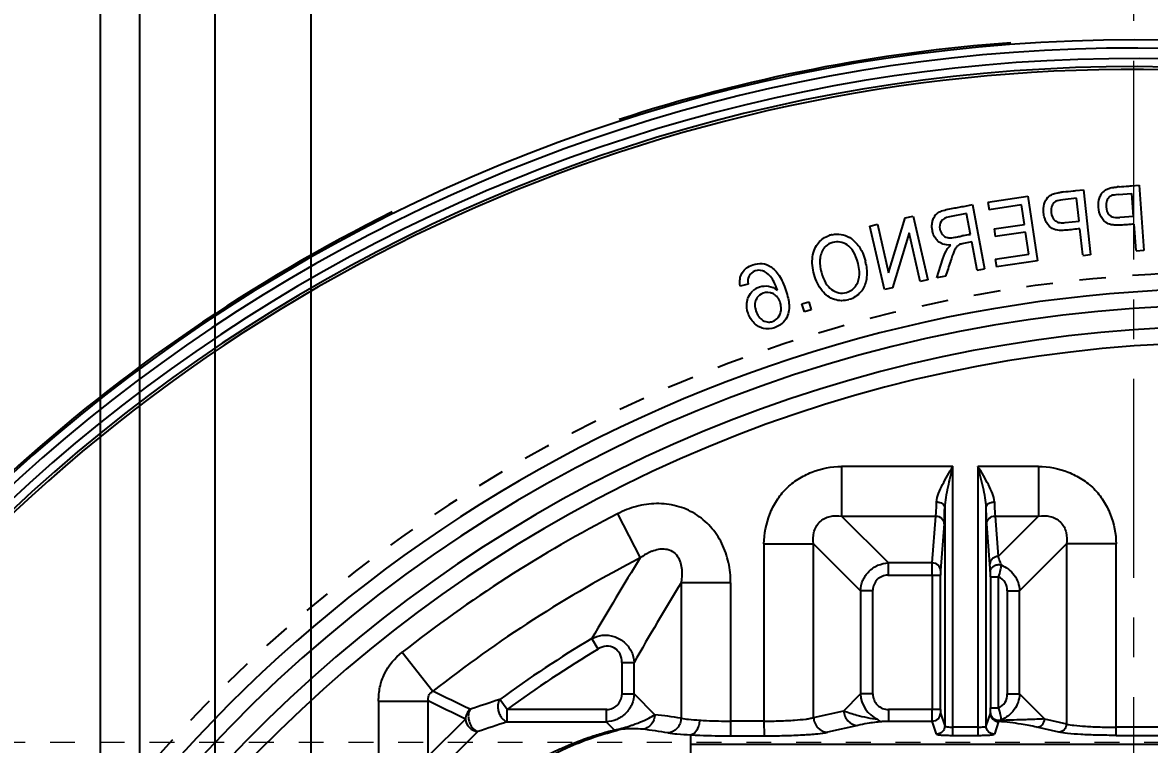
# Model space of a CAD drawing. Header units: millimetres. Extents: x 2141 to 4292, y -4498 to 2648.
# Drawn here: x 3353.1 to 3422.1, y -162.3 to -118.1 of the extents above; entities that cross this region are included whole.
import ezdxf

# ---------------------------------------------------------------- set-up
doc = ezdxf.new("R2010")
doc.units = ezdxf.units.MM
doc.header["$LTSCALE"] = 16.335
doc.header["$PDMODE"] = 3
doc.header["$PDSIZE"] = 0.3125
doc.linetypes.add('CENTER', pattern=[0.6, 0.375, -0.075, 0.075, -0.075])
doc.linetypes.add('HIDDEN', pattern=[0.2, 0.1, -0.1])
doc.layers.get('0').update_dxf_attribs({"linetype": 'CONTINUOUS'})
doc.layers.get('Defpoints').update_dxf_attribs({"linetype": 'CONTINUOUS'})
doc.layers.add('21', color=7, linetype='CONTINUOUS')
doc.layers.add('center', color=1, linetype='CENTER', lineweight=9)
doc.layers.add('cool', color=153, linetype='HIDDEN', lineweight=9)
doc.styles.get("Standard").update_dxf_attribs({"font": 'txt', "width": 0.8})
doc.dimstyles.get("Standard").update_dxf_attribs({"dimtxt": 0.15625, "dimasz": 0.1875, "dimexe": 0.125, "dimexo": 0.0625, "dimtad": 0, "dimtih": 1, "dimtoh": 1, "dimdsep": 46, "dimtxsty": 'Standard', "dimcen": 0.09, "dimadec": 0, "dimazin": 0, "dimtp": 0.01, "dimtm": 0.01, "dimtfac": 1, "dimtofl": 0, "dimtmove": 0, "dimatfit": 3, "dimfxl": 0, "dimtolj": 1, "dimarcsym": 0})

# ---------------------------------------------------------------- blocks, each defined once
blk = doc.blocks.new('*D45')
at = {"color": 4, "lineweight": -2}
blk.add_line((3355.554, -172.796), (3359.512, -175.851), dxfattribs=at)
at = {"color": 4}
blk.add_solid([(3360.021, -175.191), (3359.003, -176.51), (3363.47, -178.906)], dxfattribs=at)
at = {"layer": 'Defpoints', "color": 0}
for p in [(3363.47, -178.906), (3366.241, -181.044)]:
    blk.add_point(p, dxfattribs=at)
at = {"color": 6, "insert": (3342.871, -163.006), "char_height": 5, "attachment_point": 5, "rotation": 322.33626}
blk.add_mtext('\\A1;∅3.50(镶针)', dxfattribs=at)
blk = doc.blocks.new('*D60')
at = {"color": 4, "lineweight": -2}
blk.add_line((3421.161, -90.135), (3421.161, -60.351), dxfattribs=at)
at = {"layer": 'Defpoints', "color": 0}
for p in [(3421.161, -60.351), (3421.161, -90.135), (3421.161, -226.18)]:
    blk.add_point(p, dxfattribs=at)
at = {"color": 6, "insert": (3421.161, -55.351), "char_height": 5, "attachment_point": 5, "rotation": 90}
blk.add_mtext('\\A1;0.00', dxfattribs=at)
blk = doc.blocks.new('*D61')
at = {"color": 4, "lineweight": -2}
blk.add_line((3527.113, -219.255), (3527.113, -60.351), dxfattribs=at)
at = {"layer": 'Defpoints', "color": 0}
for p in [(3527.113, -60.351), (3527.113, -219.255), (3421.161, -226.18)]:
    blk.add_point(p, dxfattribs=at)
at = {"color": 6, "insert": (3527.113, -51.351), "char_height": 5, "attachment_point": 5, "rotation": 90}
blk.add_mtext('\\A1;105.95', dxfattribs=at)
blk = doc.blocks.new('*D62')
at = {"color": 4, "lineweight": -2}
blk.add_line((3549.662, -116.98), (3549.662, -60.351), dxfattribs=at)
at = {"layer": 'Defpoints', "color": 0}
for p in [(3549.662, -60.351), (3549.662, -116.98), (3421.161, -226.18)]:
    blk.add_point(p, dxfattribs=at)
at = {"color": 6, "insert": (3549.662, -51.351), "char_height": 5, "attachment_point": 5, "rotation": 90}
blk.add_mtext('\\A1;128.50', dxfattribs=at)
blk = doc.blocks.new('*D63')
at = {"color": 4, "lineweight": -2}
blk.add_line((3553.176, -108.18), (3587.767, -108.18), dxfattribs=at)
at = {"layer": 'Defpoints', "color": 0}
for p in [(3553.176, -108.18), (3587.767, -108.18), (3421.161, -226.18)]:
    blk.add_point(p, dxfattribs=at)
at = {"color": 6, "insert": (3595.767, -108.18), "char_height": 5, "attachment_point": 5}
blk.add_mtext('\\A1;118.00', dxfattribs=at)
blk = doc.blocks.new('*D79')
at = {"color": 4, "lineweight": -2}
blk.add_line((3289.052, -108.18), (3255.69, -108.18), dxfattribs=at)
at = {"layer": 'Defpoints', "color": 0}
for p in [(3255.69, -108.18), (3289.052, -108.18), (3421.161, -226.18)]:
    blk.add_point(p, dxfattribs=at)
at = {"color": 6, "insert": (3247.69, -108.18), "char_height": 5, "attachment_point": 5}
blk.add_mtext('\\A1;118.00', dxfattribs=at)
blk = doc.blocks.new('*D83')
at = {"color": 4, "lineweight": -2}
blk.add_line((3292.661, -104.933), (3292.661, -60.476), dxfattribs=at)
at = {"layer": 'Defpoints', "color": 0}
for p in [(3292.661, -60.476), (3292.661, -104.933), (3421.161, -226.18)]:
    blk.add_point(p, dxfattribs=at)
at = {"color": 6, "insert": (3292.661, -51.476), "char_height": 5, "attachment_point": 5, "rotation": 90}
blk.add_mtext('\\A1;128.50', dxfattribs=at)
blk = doc.blocks.new('*D84')
at = {"color": 4, "lineweight": -2}
for p, q in [((3332.875, -70.476), (3332.875, -60.476)), ((3339.201, -80.476), (3332.875, -70.476)), ((3339.201, -194.13), (3339.201, -80.476))]:
    blk.add_line(p, q, dxfattribs=at)
at = {"layer": 'Defpoints', "color": 0}
for p in [(3332.875, -60.476), (3339.201, -194.13), (3421.161, -226.18)]:
    blk.add_point(p, dxfattribs=at)
at = {"color": 6, "insert": (3332.875, -53.143), "char_height": 5, "attachment_point": 5, "rotation": 90}
blk.add_mtext('\\A1;81.96', dxfattribs=at)
blk = doc.blocks.new('*D85')
at = {"color": 4, "lineweight": -2}
for p, q in [((3366.621, -70.476), (3366.621, -60.476)), ((3360.233, -80.476), (3366.621, -70.476)), ((3360.233, -218.705), (3360.233, -80.476))]:
    blk.add_line(p, q, dxfattribs=at)
at = {"layer": 'Defpoints', "color": 0}
for p in [(3366.621, -60.476), (3360.233, -218.705), (3421.161, -226.18)]:
    blk.add_point(p, dxfattribs=at)
at = {"color": 6, "insert": (3366.621, -52.81), "char_height": 5, "attachment_point": 5, "rotation": 90}
blk.add_mtext('\\A1;60.93', dxfattribs=at)
blk = doc.blocks.new('*D86')
at = {"color": 4, "lineweight": -2}
blk.add_line((3357.833, -201.73), (3357.833, -60.476), dxfattribs=at)
at = {"layer": 'Defpoints', "color": 0}
for p in [(3357.833, -60.476), (3357.833, -201.73), (3421.161, -226.18)]:
    blk.add_point(p, dxfattribs=at)
at = {"color": 6, "insert": (3357.833, -52.476), "char_height": 5, "attachment_point": 5, "rotation": 90}
blk.add_mtext('\\A1;63.33', dxfattribs=at)
blk = doc.blocks.new('*D87')
at = {"color": 4, "lineweight": -2}
for p, q in [((3378.939, -70.476), (3378.939, -60.476)), ((3364.855, -80.476), (3378.939, -70.476)), ((3364.855, -178.05), (3364.855, -80.476))]:
    blk.add_line(p, q, dxfattribs=at)
at = {"layer": 'Defpoints', "color": 0}
for p in [(3378.939, -60.476), (3364.855, -178.05), (3421.161, -226.18)]:
    blk.add_point(p, dxfattribs=at)
at = {"color": 6, "insert": (3378.939, -53.143), "char_height": 5, "attachment_point": 5, "rotation": 90}
blk.add_mtext('\\A1;56.31', dxfattribs=at)
blk = doc.blocks.new('*D88')
at = {"color": 4, "lineweight": -2}
blk.add_line((3345.76, -179.055), (3345.76, -60.476), dxfattribs=at)
at = {"layer": 'Defpoints', "color": 0}
for p in [(3345.76, -60.476), (3345.76, -179.055), (3421.161, -226.18)]:
    blk.add_point(p, dxfattribs=at)
at = {"color": 6, "insert": (3345.76, -52.81), "char_height": 5, "attachment_point": 5, "rotation": 90}
blk.add_mtext('\\A1;75.40', dxfattribs=at)
blk = doc.blocks.new('*D478')
at = {"color": 4, "lineweight": -2}
for p, q in [((3387.893, -70.698), (3387.893, -60.698)), ((3370.733, -80.698), (3387.893, -70.698)), ((3370.733, -216.78), (3370.733, -80.698))]:
    blk.add_line(p, q, dxfattribs=at)
at = {"layer": 'Defpoints', "color": 0}
for p in [(3387.893, -60.698), (3370.733, -216.78), (3421.161, -226.18)]:
    blk.add_point(p, dxfattribs=at)
at = {"color": 6, "insert": (3387.893, -53.031), "char_height": 5, "attachment_point": 5, "rotation": 90}
blk.add_mtext('\\A1;50.43', dxfattribs=at)

msp = doc.modelspace()

# ---------------------------------------------------------------- linework, layer by layer
at = {"layer": '21', "color": 7, "linetype": 'Continuous'}
for p, q in [((3417.595, -128.354), (3418.06, -128.302)), ((3418.06, -128.302), (3418.505, -132.303)), ((3421.003, -128.065), (3421.47, -128.03)), ((3421.47, -128.03), (3421.768, -132.037)), ((3412.209, -129.062), (3414.662, -128.698)), ((3412.209, -129.062), (3412.279, -129.527)), ((3414.662, -128.698), (3415.25, -132.654)), ((3417.646, -128.821), (3416.802, -128.915)), ((3417.802, -130.224), (3417.646, -128.821)), ((3420.192, -128.597), (3421.037, -128.534)), ((3421.142, -129.942), (3421.037, -128.534)), ((3410.896, -129.767), (3409.85, -129.963)), ((3410.713, -129.323), (3410.814, -129.304)), ((3410.814, -129.304), (3411.271, -129.218)), ((3411.135, -131.039), (3410.896, -129.767)), ((3411.271, -129.218), (3412.009, -133.149)), ((3414.267, -129.232), (3412.279, -129.527)), ((3414.446, -130.434), (3414.267, -129.232)), ((3404.983, -130.529), (3405.441, -130.424)), ((3405.441, -130.424), (3406.124, -133.405)), ((3406.124, -133.405), (3407.143, -130.034)), ((3407.143, -130.034), (3407.628, -129.922)), ((3407.628, -129.922), (3408.522, -133.821)), ((3412.59, -130.71), (3414.446, -130.434)), ((3416.951, -130.319), (3417.802, -130.224)), ((3421.142, -129.942), (3420.288, -130.005)), ((3421.297, -132.037), (3421.176, -130.411)), ((3405.878, -134.428), (3404.983, -130.529)), ((3407.382, -130.947), (3406.363, -134.316)), ((3408.065, -133.926), (3407.382, -130.947)), ((3412.59, -130.71), (3412.659, -131.175)), ((3414.515, -130.899), (3412.659, -131.175)), ((3414.717, -132.258), (3414.515, -130.899)), ((3418.033, -132.303), (3417.854, -130.691)), ((3411.222, -131.501), (3410.715, -131.597)), ((3411.548, -133.236), (3411.222, -131.501)), ((3409.082, -133.699), (3409.454, -132.532)), ((3412.661, -132.564), (3414.717, -132.258)), ((3412.661, -132.564), (3412.73, -133.029)), ((3418.036, -132.329), (3418.502, -132.277)), ((3421.299, -132.054), (3421.766, -132.019)), ((3411.548, -133.236), (3412.009, -133.149)), ((3415.25, -132.654), (3412.73, -133.029)), ((3408.522, -133.821), (3408.065, -133.926)), ((3409.621, -133.598), (3409.082, -133.699)), ((3397.512, -134.09), (3397.036, -134.206)), ((3406.363, -134.316), (3405.878, -134.428)), ((3400.816, -135.306), (3401.233, -135.179)), ((3400.964, -135.794), (3400.816, -135.306)), ((3401.233, -135.179), (3401.381, -135.667)), ((3401.381, -135.667), (3400.964, -135.794)), ((3403.24, -145.269), (3403.24, -148.31)), ((3410.067, -145.269), (3403.24, -145.269)), ((3410.067, -161.758), (3410.067, -145.269)), ((3411.601, -145.269), (3411.601, -161.758)), ((3415.313, -145.269), (3411.601, -145.269)), ((3415.313, -145.269), (3415.313, -148.31)), ((3389.517, -148.173), (3390.911, -150.876)), ((3403.24, -148.31), (3406.113, -151.183)), ((3403.24, -148.31), (3409.023, -148.31)), ((3408.804, -151.183), (3409.023, -148.31)), ((3409.565, -147.783), (3409.565, -161.18)), ((3412.103, -161.18), (3412.103, -147.783)), ((3412.646, -148.31), (3412.834, -150.788)), ((3412.646, -148.31), (3415.313, -148.31)), ((3412.834, -150.788), (3415.313, -148.31)), ((3409.525, -148.785), (3409.307, -151.658)), ((3412.332, -151.263), (3412.143, -148.785)), ((3398.489, -150.02), (3398.489, -160.885)), ((3398.489, -150.02), (3401.53, -150.02)), ((3401.53, -160.667), (3401.53, -150.02)), ((3404.403, -152.893), (3401.53, -150.02)), ((3417.023, -150.02), (3414.15, -152.893)), ((3417.023, -150.02), (3417.023, -161.06)), ((3420.064, -150.02), (3417.023, -150.02)), ((3420.064, -161.758), (3420.064, -150.02)), ((3406.113, -151.943), (3406.113, -151.183)), ((3408.804, -151.183), (3406.113, -151.183)), ((3393.405, -152.396), (3393.405, -160.71)), ((3396.446, -152.396), (3393.405, -152.396)), ((3396.446, -152.396), (3396.446, -161.787)), ((3406.069, -151.943), (3409.301, -151.943)), ((3408.799, -151.943), (3408.799, -160.169)), ((3409.301, -160.169), (3409.301, -151.943)), ((3412.367, -152.039), (3412.367, -160.073)), ((3412.367, -152.039), (3412.869, -152.039)), ((3412.869, -160.083), (3412.869, -152.029)), ((3404.403, -152.893), (3404.403, -159.219)), ((3405.163, -152.893), (3404.403, -152.893)), ((3405.163, -159.219), (3405.163, -152.848)), ((3413.39, -152.893), (3413.39, -159.219)), ((3413.39, -152.893), (3414.15, -152.893)), ((3414.15, -159.219), (3414.15, -152.893)), ((3388.333, -156.469), (3387.942, -155.817)), ((3376.32, -156.666), (3378.202, -159.054)), ((3389.772, -157.284), (3389.772, -159.264)), ((3389.772, -157.284), (3390.532, -157.284)), ((3390.532, -159.219), (3390.532, -157.284)), ((3389.772, -159.219), (3390.532, -159.219)), ((3390.532, -159.219), (3391.803, -160.49)), ((3403.378, -160.244), (3404.403, -159.219)), ((3405.163, -159.219), (3404.403, -159.219)), ((3413.39, -159.219), (3414.15, -159.219)), ((3414.15, -159.219), (3415.685, -160.754)), ((3374.872, -159.651), (3374.872, -163.042)), ((3374.872, -159.651), (3377.912, -159.651)), ((3377.912, -163.042), (3377.912, -159.651)), ((3382.745, -160.169), (3382.298, -159.555)), ((3382.745, -160.93), (3382.745, -160.169)), ((3388.866, -160.169), (3382.745, -160.169)), ((3388.822, -160.169), (3388.822, -160.93)), ((3406.113, -160.169), (3406.113, -160.886)), ((3409.301, -160.169), (3406.113, -160.169)), ((3412.367, -160.073), (3412.869, -160.073)), ((3377.912, -163.042), (3380.189, -160.766)), ((3398.489, -160.885), (3396.446, -160.885)), ((3398.489, -160.885), (3398.491, -161.787)), ((3401.53, -160.667), (3403.378, -160.244)), ((3406.114, -160.886), (3408.8, -160.886)), ((3409.063, -161.681), (3408.8, -160.886)), ((3409.304, -160.395), (3409.565, -161.18)), ((3412.103, -161.18), (3412.361, -160.407)), ((3412.361, -160.407), (3412.362, -160.374)), ((3415.685, -160.754), (3417.023, -161.06)), ((3380.949, -161.526), (3378.673, -163.803)), ((3382.745, -160.93), (3388.822, -160.93)), ((3389.316, -161.423), (3388.822, -160.93)), ((3404.233, -161.146), (3402.386, -161.568)), ((3411.601, -161.257), (3410.067, -161.257)), ((3412.863, -160.908), (3412.606, -161.681)), ((3416.547, -161.56), (3415.209, -161.255)), ((3423.154, -161.257), (3420.064, -161.257)), ((3394.001, -172.088), (3394, -161.724)), ((3396.446, -161.787), (3398.491, -161.787)), ((3410.067, -161.758), (3411.601, -161.758)), ((3420.061, -161.758), (3423.154, -161.758)), ((3438.22, -162.316), (3394, -162.316))]:
    msp.add_line(p, q, dxfattribs=at)
for centre, radius, start, end in [((3421.135, -221.18), 102.057, 14.96291, 151.82661), ((3421.135, -221.18), 102.168, 94.2184, 107.97163), ((3421.135, -221.18), 101.558, 14.96291, 151.63947), ((3421.135, -221.18), 100.92, 15.05965, 151.44394), ((3421.135, -221.18), 100.421, 15.05965, 151.60566), ((3421.135, -221.18), 100.256, 87.28587, 137.0506), ((3418.381, -141.25), 12.906, 96.78981, 97.38019), ((3409.85, -58.532), 70.25, 276.1983, 276.32955), ((3421.319, -141.015), 12.939, 94.68966, 95.27278), ((3415.823, -58.006), 70.25, 274.09781, 274.22906), ((3421.135, -221.18), 102.168, 116.40103, 132.49127), ((3403.025, -132.653), 1.635, 105.81761, 109.45542), ((3403.021, -132.741), 1.719, 102.05097, 104.91745), ((3415.747, -157.461), 26.819, 100.80241, 101.0158), ((3402.886, -132.649), 1.651, 52.47036, 59.25695), ((3401.636, -133.474), 3.168, 10.53678, 14.49779), ((3427.165, -221.18), 86.816, 91.13101, 151.13064), ((3398.574, -135.339), 1.132, 119.25196, 133.05319), ((3398.701, -135.376), 0.775, 76.63236, 120.02798), ((3398.698, -135.394), 0.793, 62.36581, 76.67998), ((3427.165, -221.18), 85.811, 91.12889, 269.34896), ((3427.165, -221.18), 84.503, 92.75328, 175.97781), ((3427.165, -221.18), 83.513, 92.75328, 175.96569), ((3427.165, -221.18), 82.142, 117.27921, 128.24271), ((3427.165, -221.18), 79.102, 117.27917, 128.24273), ((3542.632, -245.405), 178.76, 148.07519, 149.92296), ((3543.618, -243.982), 175.931, 148.62905, 150.47551), ((3427.165, -221.18), 76.229, 120.96742, 126.05745), ((3427.165, -221.18), 75.468, 120.96749, 126.05745), ((3223.126, -481.879), 358.141, 63.93533, 64.34164), ((3406.188, -159.144), 1.787, 182.40187, 245.723), ((3225.422, -474.025), 349.406, 63.70819, 64.12386), ((3432.456, -312.123), 160.602, 108.1987, 108.87985), ((3389.07, -186.324), 25.978, 80.39334, 83.96118), ((3407.801, -159.25), 5.445, 342.96818, 343.37502), ((3432.921, -315.044), 162.077, 108.034, 108.70285), ((3388.216, -186.27), 25.048, 79.91021, 83.48161)]:
    msp.add_arc(centre, radius, start, end, dxfattribs=at)
at = {"layer": '21', "color": 8, "linetype": 'HIDDEN'}
msp.add_arc((3427.165, -221.18), 87.821, 218.45894, 155.70987, dxfattribs=at)
at = {"layer": '21', "color": 7, "linetype": 'Continuous'}
for points, knots in [([(3416.855, -128.435), (3417.039, -128.413), (3417.238, -128.393), (3417.432, -128.371), (3417.435, -128.371)], [0, 0, 0, 0, 0.986356, 1, 1, 1, 1]), ([(3419.286, -128.418), (3419.339, -128.37), (3419.43, -128.306), (3419.533, -128.257), (3419.569, -128.242)], [0, 0, 0, 0, 0.668238, 1, 1, 1, 1]), ([(3419.569, -128.242), (3419.606, -128.227), (3419.656, -128.21), (3419.712, -128.195), (3419.724, -128.192)], [0, 0, 0, 0, 0.797297, 1, 1, 1, 1]), ([(3419.724, -128.192), (3419.775, -128.178), (3419.889, -128.156), (3420.048, -128.139), (3420.13, -128.131)], [0, 0, 0, 0, 0.511331, 1, 1, 1, 1]), ([(3420.261, -128.12), (3420.446, -128.104), (3420.645, -128.091), (3420.84, -128.077), (3420.843, -128.077)], [0, 0, 0, 0, 0.986356, 1, 1, 1, 1]), ([(3415.689, -130.046), (3415.656, -129.945), (3415.597, -129.66), (3415.63, -129.162), (3415.79, -128.874), (3415.892, -128.769)], [0, 0, 0, 0, 0.234391, 0.624324, 1, 1, 1, 1]), ([(3415.892, -128.769), (3415.943, -128.719), (3416.032, -128.652), (3416.132, -128.599), (3416.168, -128.583)], [0, 0, 0, 0, 0.668238, 1, 1, 1, 1]), ([(3416.168, -128.583), (3416.205, -128.566), (3416.254, -128.547), (3416.309, -128.53), (3416.321, -128.527)], [0, 0, 0, 0, 0.797297, 1, 1, 1, 1]), ([(3416.321, -128.527), (3416.372, -128.512), (3416.484, -128.485), (3416.642, -128.462), (3416.723, -128.452)], [0, 0, 0, 0, 0.512645, 1, 1, 1, 1]), ([(3419.155, -129.975), (3419.055, -129.796), (3418.947, -129.414), (3419.002, -128.886), (3419.11, -128.652), (3419.155, -128.581)], [0, 0, 0, 0, 0.441452, 0.809041, 1, 1, 1, 1]), ([(3408.79, -130.397), (3408.798, -130.322), (3408.831, -130.148), (3408.94, -129.906), (3409.114, -129.724), (3409.367, -129.596), (3409.624, -129.532), (3409.755, -129.503)], [0, 0, 0, 0, 0.157333, 0.373325, 0.589317, 0.801574, 1, 1, 1, 1]), ([(3409.755, -129.503), (3409.764, -129.501), (3409.902, -129.472), (3410.047, -129.444), (3410.185, -129.419)], [0, 0, 0, 0, 0.06645, 1, 1, 1, 1]), ([(3410.185, -129.419), (3410.298, -129.399), (3410.476, -129.367), (3410.651, -129.335), (3410.713, -129.323)], [0, 0, 0, 0, 0.645937, 1, 1, 1, 1]), ([(3416.203, -129.162), (3416.182, -129.192), (3416.101, -129.338), (3416.078, -129.548), (3416.092, -129.699), (3416.092, -129.703)], [0, 0, 0, 0, 0.223742, 0.980956, 1, 1, 1, 1]), ([(3416.092, -129.703), (3416.112, -129.909), (3416.193, -130.099), (3416.34, -130.212), (3416.347, -130.217)], [0, 0, 0, 0, 0.954438, 1, 1, 1, 1]), ([(3419.451, -129.237), (3419.449, -129.274), (3419.452, -129.507), (3419.522, -129.715), (3419.635, -129.833)], [0, 0, 0, 0, 0.158664, 1, 1, 1, 1]), ([(3408.834, -130.925), (3408.823, -130.885), (3408.784, -130.713), (3408.776, -130.53), (3408.79, -130.397)], [0, 0, 0, 0, 0.243801, 1, 1, 1, 1]), ([(3409.85, -129.963), (3409.608, -130.012), (3409.28, -130.206), (3409.219, -130.677), (3409.343, -130.956), (3409.42, -131.049)], [0, 0, 0, 0, 0.362917, 0.732736, 1, 1, 1, 1]), ([(3419.943, -130.47), (3419.862, -130.463), (3419.737, -130.445), (3419.63, -130.409), (3419.59, -130.393)], [0, 0, 0, 0, 0.60486, 1, 1, 1, 1]), ([(3419.635, -129.833), (3419.646, -129.844), (3419.741, -129.936), (3419.873, -129.989), (3420.022, -130.005)], [0, 0, 0, 0, 0.116752, 1, 1, 1, 1]), ([(3401.607, -131.921), (3401.667, -131.788), (3401.883, -131.436), (3402.221, -131.202), (3402.48, -131.111)], [0, 0, 0, 0, 0.346169, 1, 1, 1, 1]), ([(3409.42, -131.049), (3409.497, -131.144), (3409.642, -131.236), (3409.865, -131.254), (3409.972, -131.246), (3409.996, -131.243)], [0, 0, 0, 0, 0.609163, 0.913745, 1, 1, 1, 1]), ([(3409.996, -131.243), (3410.058, -131.237), (3410.173, -131.22), (3410.293, -131.199), (3410.344, -131.19)], [0, 0, 0, 0, 0.584682, 1, 1, 1, 1]), ([(3416.811, -130.797), (3416.659, -130.801), (3416.5, -130.794), (3416.366, -130.762), (3416.351, -130.758)], [0, 0, 0, 0, 0.88889, 1, 1, 1, 1]), ([(3417.854, -130.691), (3417.57, -130.723), (3417.204, -130.776), (3416.873, -130.795), (3416.811, -130.797)], [0, 0, 0, 0, 0.806296, 1, 1, 1, 1]), ([(3402.278, -131.769), (3402.24, -131.805), (3402.129, -131.926), (3402.046, -132.077), (3402.004, -132.191)], [0, 0, 0, 0, 0.316856, 1, 1, 1, 1]), ([(3403.892, -131.339), (3404.067, -131.474), (3404.301, -131.732), (3404.485, -132.083), (3404.537, -132.201)], [0, 0, 0, 0, 0.68406, 1, 1, 1, 1]), ([(3409.457, -131.636), (3409.348, -131.597), (3409.176, -131.498), (3409.044, -131.349), (3408.995, -131.276)], [0, 0, 0, 0, 0.558575, 1, 1, 1, 1]), ([(3402.801, -135.033), (3402.522, -134.941), (3401.999, -134.576), (3401.497, -133.533), (3401.405, -132.558), (3401.54, -132.073), (3401.607, -131.921)], [0, 0, 0, 0, 0.286745, 0.574927, 0.853431, 1, 1, 1, 1]), ([(3402.004, -132.191), (3401.965, -132.295), (3401.923, -132.478), (3401.913, -132.678), (3401.915, -132.757)], [0, 0, 0, 0, 0.621494, 1, 1, 1, 1]), ([(3397.149, -133.399), (3397.217, -133.283), (3397.389, -133.087), (3397.84, -132.86), (3398.388, -132.79), (3398.935, -132.986), (3399.352, -133.42), (3399.645, -133.965), (3399.84, -134.467), (3399.978, -134.965), (3400.029, -135.318), (3400.03, -135.512), (3400.026, -135.582)], [0, 0, 0, 0, 0.104804, 0.209608, 0.350257, 0.490905, 0.652043, 0.732612, 0.813181, 0.885117, 0.957054, 1, 1, 1, 1]), ([(3399.313, -134.46), (3399.184, -134.082), (3398.903, -133.552), (3398.444, -133.235), (3397.903, -133.234), (3397.637, -133.457), (3397.555, -133.632)], [0, 0, 0, 0, 0.268687, 0.536289, 0.743134, 1, 1, 1, 1]), ([(3401.915, -132.757), (3401.916, -132.814), (3401.928, -133.011), (3402.019, -133.471), (3402.247, -134.042), (3402.75, -134.593), (3403.219, -134.688), (3403.545, -134.598)], [0, 0, 0, 0, 0.053512, 0.180502, 0.385029, 0.589556, 1, 1, 1, 1]), ([(3409.917, -132.681), (3409.914, -132.69), (3409.818, -132.976), (3409.717, -133.301), (3409.621, -133.598)], [0, 0, 0, 0, 0.02914, 1, 1, 1, 1]), ([(3403.887, -134.437), (3404.038, -134.327), (3404.276, -134.021), (3404.351, -133.566), (3404.337, -133.309)], [0, 0, 0, 0, 0.49532, 1, 1, 1, 1]), ([(3397.442, -135.251), (3397.456, -135.115), (3397.531, -134.835), (3397.694, -134.611), (3397.8, -134.511)], [0, 0, 0, 0, 0.46271, 1, 1, 1, 1]), ([(3398.02, -134.351), (3398.084, -134.315), (3398.318, -134.212), (3398.78, -134.167), (3399.145, -134.327), (3399.313, -134.46)], [0, 0, 0, 0, 0.170865, 0.584929, 1, 1, 1, 1]), ([(3404.547, -134.392), (3404.51, -134.453), (3404.298, -134.752), (3403.983, -134.959), (3403.697, -135.043)], [0, 0, 0, 0, 0.194471, 1, 1, 1, 1]), ([(3399.465, -136.606), (3399.362, -136.674), (3399.043, -136.827), (3398.446, -136.873), (3397.851, -136.528), (3397.466, -135.892), (3397.42, -135.448), (3397.442, -135.251)], [0, 0, 0, 0, 0.123725, 0.347807, 0.57189, 0.796823, 1, 1, 1, 1]), ([(3398.314, -134.705), (3398.179, -134.783), (3397.993, -134.978), (3397.92, -135.302), (3397.938, -135.488), (3397.95, -135.552)], [0, 0, 0, 0, 0.498851, 0.829698, 1, 1, 1, 1]), ([(3398.771, -136.415), (3398.852, -136.418), (3399.066, -136.387), (3399.388, -136.172), (3399.556, -135.762), (3399.541, -135.464), (3399.517, -135.346)], [0, 0, 0, 0, 0.180584, 0.483243, 0.783122, 1, 1, 1, 1]), ([(3399.517, -135.346), (3399.508, -135.3), (3399.433, -135.011), (3399.262, -134.793), (3399.065, -134.691)], [0, 0, 0, 0, 0.155072, 1, 1, 1, 1]), ([(3403.697, -135.043), (3403.687, -135.046), (3403.402, -135.128), (3403.086, -135.127), (3402.801, -135.033)], [0, 0, 0, 0, 0.036426, 1, 1, 1, 1]), ([(3397.95, -135.552), (3397.961, -135.613), (3398.01, -135.805), (3398.159, -136.107), (3398.326, -136.255), (3398.424, -136.311)], [0, 0, 0, 0, 0.189054, 0.594527, 1, 1, 1, 1]), ([(3400.026, -135.582), (3400.017, -135.746), (3399.95, -136.066), (3399.797, -136.307), (3399.691, -136.418)], [0, 0, 0, 0, 0.457806, 1, 1, 1, 1]), ([(3399.691, -136.418), (3399.67, -136.441), (3399.6, -136.509), (3399.521, -136.569), (3399.465, -136.606)], [0, 0, 0, 0, 0.325488, 1, 1, 1, 1]), ([(3398.489, -150.02), (3398.489, -149.401), (3398.684, -148.461), (3399.239, -147.346), (3399.825, -146.606), (3400.566, -146.024), (3401.678, -145.458), (3402.62, -145.269), (3403.24, -145.269)], [0, 0, 0, 0, 0.249205, 0.37458, 0.49971, 0.62513, 0.750417, 1, 1, 1, 1]), ([(3409.063, -147.443), (3409.068, -147.267), (3409.175, -146.899), (3409.426, -146.37), (3409.735, -145.822), (3409.956, -145.455), (3410.067, -145.269)], [0, 0, 0, 0, 0.219135, 0.466725, 0.72998, 1, 1, 1, 1]), ([(3410.067, -145.269), (3409.958, -145.692), (3409.792, -146.321), (3409.62, -147.159), (3409.568, -147.577), (3409.565, -147.783)], [0, 0, 0, 0, 0.510246, 0.759828, 1, 1, 1, 1]), ([(3412.606, -147.443), (3412.6, -147.268), (3412.494, -146.9), (3412.243, -146.371), (3411.934, -145.823), (3411.713, -145.455), (3411.601, -145.269)], [0, 0, 0, 0, 0.218151, 0.466111, 0.729739, 1, 1, 1, 1]), ([(3412.103, -147.783), (3412.101, -147.583), (3412.05, -147.172), (3411.879, -146.333), (3411.712, -145.698), (3411.601, -145.269)], [0, 0, 0, 0, 0.232898, 0.482425, 1, 1, 1, 1]), ([(3415.313, -145.269), (3415.932, -145.269), (3416.871, -145.463), (3417.987, -146.019), (3418.727, -146.604), (3419.308, -147.345), (3419.874, -148.457), (3420.064, -149.4), (3420.064, -150.02)], [0, 0, 0, 0, 0.249205, 0.37458, 0.499711, 0.62513, 0.750417, 1, 1, 1, 1]), ([(3396.446, -152.396), (3396.446, -151.983), (3396.362, -151.155), (3395.958, -149.972), (3395.262, -148.929), (3394.299, -148.125), (3393.142, -147.638), (3391.896, -147.497), (3390.66, -147.679), (3389.884, -147.984), (3389.517, -148.173)], [0, 0, 0, 0, 0.125093, 0.250122, 0.375087, 0.499996, 0.624906, 0.749869, 0.874901, 1, 1, 1, 1]), ([(3409.023, -148.309), (3409.027, -148.258), (3409.047, -147.97), (3409.056, -147.681), (3409.063, -147.443)], [0, 0, 0, 0, 0.177155, 1, 1, 1, 1]), ([(3409.063, -147.443), (3409.13, -147.444), (3409.254, -147.462), (3409.413, -147.534), (3409.528, -147.639), (3409.564, -147.735), (3409.565, -147.783)], [0, 0, 0, 0, 0.305938, 0.560937, 0.784377, 1, 1, 1, 1]), ([(3412.103, -147.783), (3412.105, -147.735), (3412.14, -147.639), (3412.255, -147.534), (3412.414, -147.462), (3412.538, -147.444), (3412.606, -147.443)], [0, 0, 0, 0, 0.215653, 0.439091, 0.694089, 1, 1, 1, 1]), ([(3412.606, -147.443), (3412.608, -147.535), (3412.618, -147.824), (3412.628, -148.113), (3412.646, -148.309)], [0, 0, 0, 0, 0.319203, 1, 1, 1, 1]), ([(3401.53, -150.02), (3401.497, -149.789), (3401.498, -149.422), (3401.663, -148.967), (3401.887, -148.665), (3402.189, -148.442), (3402.644, -148.278), (3403.01, -148.276), (3403.24, -148.31)], [0, 0, 0, 0, 0.243661, 0.370979, 0.500263, 0.629966, 0.756742, 1, 1, 1, 1]), ([(3409.023, -148.309), (3409.15, -148.31), (3409.409, -148.407), (3409.524, -148.663), (3409.525, -148.785)], [0, 0, 0, 0, 0.509731, 1, 1, 1, 1]), ([(3409.525, -148.785), (3409.53, -148.726), (3409.549, -148.392), (3409.559, -148.058), (3409.565, -147.783)], [0, 0, 0, 0, 0.176844, 1, 1, 1, 1]), ([(3412.143, -148.785), (3412.139, -148.726), (3412.119, -148.392), (3412.11, -148.058), (3412.103, -147.783)], [0, 0, 0, 0, 0.177336, 1, 1, 1, 1]), ([(3412.143, -148.785), (3412.144, -148.663), (3412.26, -148.407), (3412.519, -148.311), (3412.646, -148.309)], [0, 0, 0, 0, 0.490264, 1, 1, 1, 1]), ([(3415.313, -148.31), (3415.544, -148.277), (3415.91, -148.278), (3416.366, -148.443), (3416.668, -148.666), (3416.891, -148.969), (3417.055, -149.424), (3417.056, -149.789), (3417.023, -150.02)], [0, 0, 0, 0, 0.243664, 0.370983, 0.500267, 0.629967, 0.756745, 1, 1, 1, 1]), ([(3391.625, -150.463), (3391.563, -150.488), (3391.312, -150.601), (3391.078, -150.75), (3390.911, -150.876)], [0, 0, 0, 0, 0.240858, 1, 1, 1, 1]), ([(3391.624, -150.463), (3391.754, -150.411), (3392.026, -150.328), (3392.462, -150.305), (3392.892, -150.446), (3393.213, -150.766), (3393.388, -151.166), (3393.482, -151.713), (3393.452, -152.128), (3393.406, -152.395)], [0, 0, 0, 0, 0.123188, 0.249891, 0.380421, 0.510937, 0.63758, 0.760606, 1, 1, 1, 1]), ([(3404.403, -152.893), (3404.412, -152.673), (3404.514, -152.233), (3404.893, -151.672), (3405.453, -151.293), (3405.894, -151.192), (3406.113, -151.183)], [0, 0, 0, 0, 0.249494, 0.500013, 0.750522, 1, 1, 1, 1]), ([(3408.799, -151.943), (3408.798, -151.787), (3408.798, -151.534), (3408.799, -151.28), (3408.804, -151.183)], [0, 0, 0, 0, 0.614162, 1, 1, 1, 1]), ([(3409.307, -151.658), (3409.305, -151.536), (3409.19, -151.28), (3408.931, -151.184), (3408.804, -151.183)], [0, 0, 0, 0, 0.490256, 1, 1, 1, 1]), ([(3412.834, -150.788), (3412.712, -150.789), (3412.519, -150.861), (3412.364, -151.065), (3412.332, -151.196), (3412.332, -151.263)], [0, 0, 0, 0, 0.486589, 0.733548, 1, 1, 1, 1]), ([(3413.018, -151.305), (3413.003, -151.256), (3412.949, -151.081), (3412.886, -150.909), (3412.834, -150.788)], [0, 0, 0, 0, 0.278842, 1, 1, 1, 1]), ([(3409.307, -151.658), (3409.305, -151.672), (3409.302, -151.767), (3409.301, -151.862), (3409.301, -151.943)], [0, 0, 0, 0, 0.155113, 1, 1, 1, 1]), ([(3412.362, -151.739), (3412.36, -151.695), (3412.351, -151.536), (3412.341, -151.378), (3412.332, -151.263)], [0, 0, 0, 0, 0.27558, 1, 1, 1, 1]), ([(3412.362, -151.739), (3412.363, -151.663), (3412.407, -151.517), (3412.565, -151.36), (3412.778, -151.276), (3412.939, -151.283), (3413.018, -151.305)], [0, 0, 0, 0, 0.251908, 0.483588, 0.724221, 1, 1, 1, 1]), ([(3412.367, -152.039), (3412.367, -152.008), (3412.367, -151.908), (3412.366, -151.808), (3412.362, -151.739)], [0, 0, 0, 0, 0.311414, 1, 1, 1, 1]), ([(3412.869, -152.039), (3412.917, -151.899), (3412.986, -151.659), (3413.029, -151.407), (3413.018, -151.305)], [0, 0, 0, 0, 0.591925, 1, 1, 1, 1]), ([(3413.018, -151.305), (3413.335, -151.427), (3413.907, -151.869), (3414.137, -152.554), (3414.15, -152.893)], [0, 0, 0, 0, 0.500695, 1, 1, 1, 1]), ([(3406.069, -151.935), (3405.837, -151.946), (3405.358, -152.137), (3405.166, -152.616), (3405.156, -152.848)], [0, 0, 0, 0, 0.500015, 1, 1, 1, 1]), ([(3413.398, -152.893), (3413.398, -152.716), (3413.306, -152.355), (3413.027, -152.105), (3412.869, -152.029)], [0, 0, 0, 0, 0.502621, 1, 1, 1, 1]), ([(3388.581, -155.624), (3388.817, -155.598), (3389.307, -155.643), (3389.949, -155.998), (3390.394, -156.577), (3390.517, -157.048), (3390.532, -157.283)], [0, 0, 0, 0, 0.250253, 0.501686, 0.751998, 1, 1, 1, 1]), ([(3374.872, -159.651), (3374.872, -159.365), (3374.926, -158.789), (3375.294, -157.701), (3375.864, -157.006), (3376.32, -156.666)], [0, 0, 0, 0, 0.250921, 0.501698, 1, 1, 1, 1]), ([(3389.783, -157.284), (3389.783, -157.109), (3389.713, -156.759), (3389.346, -156.358), (3388.814, -156.25), (3388.477, -156.37), (3388.327, -156.46)], [0, 0, 0, 0, 0.254235, 0.500004, 0.745781, 1, 1, 1, 1]), ([(3377.912, -159.651), (3377.902, -159.595), (3377.894, -159.474), (3377.944, -159.298), (3378.052, -159.149), (3378.152, -159.081), (3378.202, -159.054)], [0, 0, 0, 0, 0.242064, 0.500234, 0.758953, 1, 1, 1, 1]), ([(3390.532, -159.219), (3390.523, -159.439), (3390.422, -159.879), (3390.042, -160.44), (3389.482, -160.819), (3389.042, -160.92), (3388.822, -160.93)], [0, 0, 0, 0, 0.249494, 0.500013, 0.750522, 1, 1, 1, 1]), ([(3388.867, -160.177), (3389.098, -160.166), (3389.578, -159.975), (3389.769, -159.496), (3389.78, -159.264)], [0, 0, 0, 0, 0.500015, 1, 1, 1, 1]), ([(3405.163, -159.219), (3405.163, -159.343), (3405.208, -159.595), (3405.417, -159.916), (3405.738, -160.124), (3405.989, -160.169), (3406.113, -160.169)], [0, 0, 0, 0, 0.250127, 0.500048, 0.749927, 1, 1, 1, 1]), ([(3412.869, -160.083), (3413.027, -160.007), (3413.306, -159.757), (3413.398, -159.396), (3413.398, -159.219)], [0, 0, 0, 0, 0.497379, 1, 1, 1, 1]), ([(3414.15, -159.219), (3414.137, -159.558), (3413.908, -160.243), (3413.335, -160.686), (3413.018, -160.807)], [0, 0, 0, 0, 0.499425, 1, 1, 1, 1]), ([(3380.487, -160.162), (3380.4, -160.236), (3380.255, -160.423), (3380.195, -160.651), (3380.189, -160.766)], [0, 0, 0, 0, 0.5, 1, 1, 1, 1]), ([(3380.487, -160.162), (3380.467, -160.19), (3380.392, -160.318), (3380.37, -160.471), (3380.37, -160.584)], [0, 0, 0, 0, 0.231897, 1, 1, 1, 1]), ([(3382.298, -159.555), (3382.278, -159.583), (3382.202, -159.713), (3382.177, -159.868), (3382.177, -159.984)], [0, 0, 0, 0, 0.227732, 1, 1, 1, 1]), ([(3382.193, -160.169), (3382.205, -160.257), (3382.258, -160.427), (3382.381, -160.654), (3382.546, -160.83), (3382.679, -160.905), (3382.745, -160.93)], [0, 0, 0, 0, 0.271665, 0.537983, 0.784639, 1, 1, 1, 1]), ([(3408.8, -160.886), (3408.8, -160.844), (3408.801, -160.605), (3408.799, -160.366), (3408.799, -160.169)], [0, 0, 0, 0, 0.175691, 1, 1, 1, 1]), ([(3409.301, -160.169), (3409.301, -160.19), (3409.302, -160.266), (3409.302, -160.341), (3409.304, -160.395)], [0, 0, 0, 0, 0.279884, 1, 1, 1, 1]), ([(3412.362, -160.374), (3412.363, -160.356), (3412.367, -160.256), (3412.367, -160.156), (3412.367, -160.073)], [0, 0, 0, 0, 0.174477, 1, 1, 1, 1]), ([(3413.018, -160.807), (3413.032, -160.706), (3412.984, -160.453), (3412.916, -160.214), (3412.869, -160.073)], [0, 0, 0, 0, 0.407481, 1, 1, 1, 1]), ([(3380.189, -160.766), (3380.209, -160.954), (3380.391, -161.324), (3380.761, -161.506), (3380.949, -161.526)], [0, 0, 0, 0, 0.5, 1, 1, 1, 1]), ([(3380.386, -160.766), (3380.4, -160.853), (3380.462, -161.065), (3380.645, -161.344), (3380.845, -161.491), (3380.949, -161.526)], [0, 0, 0, 0, 0.271676, 0.665336, 1, 1, 1, 1]), ([(3389.316, -161.423), (3389.469, -161.394), (3389.699, -161.346), (3390, -161.266), (3390.214, -161.194), (3390.413, -161.125), (3390.65, -161.045), (3390.993, -160.913), (3391.396, -160.726), (3391.684, -160.566), (3391.803, -160.49)], [0, 0, 0, 0, 0.175152, 0.264207, 0.349791, 0.428952, 0.500944, 0.630417, 0.841287, 1, 1, 1, 1]), ([(3391.803, -160.49), (3391.802, -160.595), (3391.759, -160.809), (3391.559, -161.18), (3391.259, -161.354), (3391.059, -161.385)], [0, 0, 0, 0, 0.25252, 0.514846, 1, 1, 1, 1]), ([(3393.406, -160.71), (3393.404, -160.818), (3393.357, -161.04), (3393.14, -161.422), (3392.815, -161.592), (3392.604, -161.61)], [0, 0, 0, 0, 0.249444, 0.511529, 1, 1, 1, 1]), ([(3393.405, -160.71), (3393.553, -160.742), (3393.932, -160.777), (3394.31, -160.805), (3394.537, -160.822)], [0, 0, 0, 0, 0.397677, 1, 1, 1, 1]), ([(3394.537, -160.822), (3394.533, -160.931), (3394.487, -161.274), (3394.251, -161.697), (3394, -161.724)], [0, 0, 0, 0, 0.301116, 1, 1, 1, 1]), ([(3394.537, -160.822), (3394.682, -160.833), (3395.317, -160.872), (3395.954, -160.885), (3396.446, -160.885)], [0, 0, 0, 0, 0.227392, 1, 1, 1, 1]), ([(3398.489, -160.885), (3398.817, -160.885), (3399.44, -160.875), (3400.3, -160.833), (3400.921, -160.778), (3401.311, -160.719), (3401.465, -160.686), (3401.53, -160.667)], [0, 0, 0, 0, 0.321617, 0.612608, 0.845678, 0.93368, 1, 1, 1, 1]), ([(3401.53, -160.667), (3401.532, -160.779), (3401.585, -161.009), (3401.819, -161.4), (3402.166, -161.563), (3402.385, -161.568)], [0, 0, 0, 0, 0.249765, 0.512915, 1, 1, 1, 1]), ([(3403.378, -160.244), (3403.635, -160.357), (3404.32, -160.571), (3405.023, -160.713), (3405.453, -160.773)], [0, 0, 0, 0, 0.392342, 1, 1, 1, 1]), ([(3403.378, -160.244), (3403.38, -160.356), (3403.433, -160.586), (3403.667, -160.978), (3404.014, -161.14), (3404.233, -161.146)], [0, 0, 0, 0, 0.249765, 0.512912, 1, 1, 1, 1]), ([(3405.683, -160.92), (3405.639, -160.914), (3405.549, -160.88), (3405.482, -160.812), (3405.453, -160.773)], [0, 0, 0, 0, 0.4755, 1, 1, 1, 1]), ([(3405.683, -160.92), (3405.676, -160.919), (3405.664, -160.916), (3405.651, -160.916), (3405.643, -160.908), (3405.658, -160.904), (3405.671, -160.902), (3405.698, -160.899), (3405.728, -160.896), (3405.777, -160.893), (3405.845, -160.89), (3405.963, -160.887), (3406.053, -160.886), (3406.114, -160.886)], [0, 0, 0, 0, 0.042696, 0.06948, 0.079024, 0.095599, 0.129892, 0.179144, 0.240316, 0.310685, 0.468709, 0.640222, 1, 1, 1, 1]), ([(3408.799, -160.886), (3408.928, -160.886), (3409.192, -160.781), (3409.303, -160.519), (3409.304, -160.395)], [0, 0, 0, 0, 0.509996, 1, 1, 1, 1]), ([(3412.361, -160.407), (3412.361, -160.534), (3412.469, -160.801), (3412.735, -160.907), (3412.863, -160.908)], [0, 0, 0, 0, 0.499516, 1, 1, 1, 1]), ([(3412.837, -160.861), (3412.721, -160.855), (3412.54, -160.784), (3412.392, -160.592), (3412.361, -160.469), (3412.361, -160.407)], [0, 0, 0, 0, 0.490634, 0.737937, 1, 1, 1, 1]), ([(3412.362, -160.374), (3412.363, -160.449), (3412.408, -160.595), (3412.565, -160.753), (3412.778, -160.837), (3412.939, -160.829), (3413.018, -160.807)], [0, 0, 0, 0, 0.251906, 0.483571, 0.724207, 1, 1, 1, 1]), ([(3415.685, -160.754), (3415.526, -160.759), (3415.065, -160.778), (3414.172, -160.807), (3413.438, -160.833), (3413.007, -160.845)], [0, 0, 0, 0, 0.17741, 0.516841, 1, 1, 1, 1]), ([(3415.209, -161.255), (3415.331, -161.251), (3415.583, -161.135), (3415.681, -160.88), (3415.685, -160.754)], [0, 0, 0, 0, 0.490931, 1, 1, 1, 1]), ([(3383.715, -163.803), (3383.899, -163.692), (3384.273, -163.464), (3384.858, -163.135), (3385.483, -162.818), (3386.393, -162.392), (3387.379, -162.001), (3388.298, -161.704), (3388.868, -161.538), (3389.164, -161.458), (3389.316, -161.423)], [0, 0, 0, 0, 0.105623, 0.214948, 0.329594, 0.44941, 0.708481, 0.849769, 0.923454, 1, 1, 1, 1]), ([(3384.096, -163.765), (3384.835, -163.299), (3386.566, -162.364), (3388.431, -161.72), (3389.485, -161.454)], [0, 0, 0, 0, 0.445563, 1, 1, 1, 1]), ([(3389.316, -161.423), (3389.33, -161.429), (3389.384, -161.449), (3389.443, -161.457), (3389.485, -161.454)], [0, 0, 0, 0, 0.272707, 1, 1, 1, 1]), ([(3391.059, -161.385), (3390.872, -161.361), (3390.346, -161.34), (3389.813, -161.372), (3389.485, -161.454)], [0, 0, 0, 0, 0.358609, 1, 1, 1, 1]), ([(3398.491, -161.787), (3398.908, -161.787), (3399.704, -161.777), (3400.803, -161.736), (3401.684, -161.672), (3402.188, -161.612), (3402.386, -161.568)], [0, 0, 0, 0, 0.320946, 0.611043, 0.844778, 1, 1, 1, 1]), ([(3405.683, -160.92), (3405.395, -160.947), (3404.908, -161.002), (3404.427, -161.1), (3404.233, -161.146)], [0, 0, 0, 0, 0.591962, 1, 1, 1, 1]), ([(3409.565, -161.18), (3409.565, -161.308), (3409.457, -161.574), (3409.191, -161.68), (3409.063, -161.681)], [0, 0, 0, 0, 0.499462, 1, 1, 1, 1]), ([(3409.565, -161.18), (3409.566, -161.186), (3409.581, -161.2), (3409.631, -161.219), (3409.733, -161.239), (3409.887, -161.253), (3410.004, -161.257), (3410.067, -161.257)], [0, 0, 0, 0, 0.037434, 0.102294, 0.318789, 0.633065, 1, 1, 1, 1]), ([(3411.601, -161.257), (3411.664, -161.257), (3411.782, -161.254), (3411.935, -161.239), (3412.038, -161.22), (3412.088, -161.2), (3412.102, -161.186), (3412.103, -161.18)], [0, 0, 0, 0, 0.367062, 0.681095, 0.89847, 0.962895, 1, 1, 1, 1]), ([(3412.606, -161.681), (3412.478, -161.681), (3412.211, -161.574), (3412.104, -161.308), (3412.103, -161.18)], [0, 0, 0, 0, 0.500483, 1, 1, 1, 1]), ([(3415.209, -161.255), (3414.891, -161.182), (3414.113, -161.038), (3413.326, -160.939), (3412.863, -160.908)], [0, 0, 0, 0, 0.412797, 1, 1, 1, 1]), ([(3420.061, -161.758), (3419.683, -161.758), (3418.962, -161.749), (3417.968, -161.712), (3417.175, -161.655), (3416.723, -161.599), (3416.547, -161.56)], [0, 0, 0, 0, 0.322088, 0.613446, 0.846589, 1, 1, 1, 1]), ([(3417.023, -161.06), (3417.02, -161.186), (3416.921, -161.441), (3416.669, -161.557), (3416.548, -161.561)], [0, 0, 0, 0, 0.509042, 1, 1, 1, 1]), ([(3417.023, -161.06), (3417.174, -161.1), (3417.566, -161.154), (3418.253, -161.212), (3419.113, -161.248), (3419.737, -161.257), (3420.064, -161.257)], [0, 0, 0, 0, 0.15397, 0.387134, 0.678276, 1, 1, 1, 1]), ([(3392.604, -161.61), (3392.786, -161.642), (3393.252, -161.679), (3393.718, -161.707), (3394, -161.724)], [0, 0, 0, 0, 0.395025, 1, 1, 1, 1]), ([(3394, -161.724), (3394.185, -161.734), (3395, -161.774), (3395.816, -161.787), (3396.446, -161.787)], [0, 0, 0, 0, 0.227239, 1, 1, 1, 1]), ([(3409.063, -161.681), (3409.066, -161.69), (3409.1, -161.7), (3409.156, -161.714), (3409.251, -161.726), (3409.374, -161.737), (3409.524, -161.746), (3409.757, -161.755), (3409.941, -161.758), (3410.067, -161.758)], [0, 0, 0, 0, 0.027732, 0.088658, 0.182675, 0.306517, 0.455985, 0.625737, 1, 1, 1, 1]), ([(3411.601, -161.758), (3411.727, -161.758), (3411.911, -161.755), (3412.145, -161.746), (3412.294, -161.737), (3412.417, -161.726), (3412.513, -161.714), (3412.568, -161.7), (3412.603, -161.69), (3412.606, -161.681)], [0, 0, 0, 0, 0.374254, 0.544003, 0.693476, 0.817329, 0.911341, 0.972249, 1, 1, 1, 1])]:
    msp.add_open_spline(points, degree=3, knots=knots, dxfattribs=at)
for points in [[(3419.155, -128.581), (3419.193, -128.52), (3419.237, -128.465), (3419.286, -128.418)], [(3416.399, -128.996), (3416.321, -129.033), (3416.254, -129.088), (3416.203, -129.162)], [(3416.802, -128.915), (3416.604, -128.94), (3416.469, -128.967), (3416.399, -128.996)], [(3419.525, -128.919), (3419.478, -129.012), (3419.455, -129.124), (3419.451, -129.237)], [(3419.593, -128.811), (3419.568, -128.843), (3419.545, -128.879), (3419.525, -128.919)], [(3419.785, -128.664), (3419.709, -128.696), (3419.645, -128.745), (3419.593, -128.811)], [(3420.192, -128.597), (3419.991, -128.615), (3419.856, -128.637), (3419.785, -128.664)], [(3415.988, -130.55), (3415.852, -130.412), (3415.751, -130.24), (3415.689, -130.046)], [(3416.347, -130.217), (3416.421, -130.27), (3416.51, -130.305), (3416.619, -130.321)], [(3416.619, -130.321), (3416.714, -130.335), (3416.824, -130.334), (3416.951, -130.319)], [(3419.318, -130.201), (3419.256, -130.133), (3419.201, -130.057), (3419.155, -129.975)], [(3419.59, -130.393), (3419.48, -130.347), (3419.39, -130.282), (3419.318, -130.201)], [(3420.326, -130.474), (3420.191, -130.48), (3420.061, -130.48), (3419.943, -130.47)], [(3420.022, -130.005), (3420.101, -130.014), (3420.189, -130.014), (3420.288, -130.005)], [(3421.176, -130.411), (3420.893, -130.432), (3420.598, -130.463), (3420.326, -130.474)], [(3402.662, -131.06), (3403.043, -130.978), (3403.408, -131.038), (3403.73, -131.23)], [(3408.995, -131.276), (3408.924, -131.172), (3408.87, -131.053), (3408.834, -130.925)], [(3410.344, -131.19), (3410.436, -131.173), (3410.529, -131.154), (3410.622, -131.136)], [(3410.721, -131.117), (3410.86, -131.09), (3410.997, -131.065), (3411.135, -131.039)], [(3416.351, -130.758), (3416.201, -130.718), (3416.081, -130.647), (3415.988, -130.55)], [(3402.701, -131.533), (3402.538, -131.58), (3402.395, -131.66), (3402.278, -131.769)], [(3403.59, -131.688), (3403.304, -131.505), (3403.007, -131.453), (3402.701, -131.533)], [(3404.255, -132.817), (3404.1, -132.249), (3403.877, -131.873), (3403.59, -131.688)], [(3409.94, -131.702), (3409.758, -131.708), (3409.597, -131.686), (3409.457, -131.636)], [(3409.717, -131.948), (3409.75, -131.898), (3409.795, -131.843), (3409.854, -131.784)], [(3409.854, -131.784), (3409.88, -131.758), (3409.909, -131.73), (3409.94, -131.702)], [(3410.295, -131.807), (3410.255, -131.854), (3410.215, -131.919), (3410.173, -132.003)], [(3410.351, -131.752), (3410.332, -131.769), (3410.313, -131.787), (3410.295, -131.807)], [(3410.474, -131.662), (3410.431, -131.687), (3410.391, -131.717), (3410.351, -131.752)], [(3410.715, -131.597), (3410.601, -131.621), (3410.522, -131.644), (3410.474, -131.662)], [(3404.537, -132.201), (3404.603, -132.351), (3404.659, -132.513), (3404.703, -132.681)], [(3409.454, -132.532), (3409.528, -132.309), (3409.616, -132.113), (3409.717, -131.948)], [(3410.122, -132.112), (3410.066, -132.248), (3409.993, -132.451), (3409.917, -132.681)], [(3410.173, -132.003), (3410.156, -132.036), (3410.139, -132.073), (3410.122, -132.112)], [(3404.337, -133.309), (3404.329, -133.154), (3404.302, -132.99), (3404.255, -132.817)], [(3404.75, -132.895), (3404.8, -133.16), (3404.815, -133.435), (3404.78, -133.701)], [(3397.036, -134.206), (3396.976, -133.899), (3397.014, -133.629), (3397.149, -133.399)], [(3397.555, -133.632), (3397.507, -133.74), (3397.493, -133.892), (3397.512, -134.09)], [(3404.78, -133.701), (3404.748, -133.958), (3404.669, -134.192), (3404.547, -134.392)], [(3403.545, -134.598), (3403.672, -134.564), (3403.786, -134.51), (3403.887, -134.437)], [(3398.424, -136.311), (3398.538, -136.377), (3398.656, -136.411), (3398.771, -136.415)], [(3387.942, -155.817), (3388.14, -155.715), (3388.36, -155.649), (3388.581, -155.624)], [(3382.177, -159.984), (3382.177, -160.046), (3382.182, -160.108), (3382.193, -160.169)], [(3380.37, -160.584), (3380.37, -160.645), (3380.375, -160.706), (3380.386, -160.766)], [(3413.007, -160.844), (3412.952, -160.859), (3412.894, -160.864), (3412.837, -160.861)], [(3412.863, -160.908), (3412.915, -160.903), (3412.966, -160.878), (3413.007, -160.845)]]:
    msp.add_open_spline(points, degree=3, dxfattribs=at)
at = {"layer": 'center', "color": 1, "linetype": 'CENTER', "ltscale": 1.990328}
msp.add_line((3421.161, -386.18), (3421.161, -66.18), dxfattribs=at)
at = {"layer": 'cool', "ltscale": 0.932966}
msp.add_line((3275.491, -162.18), (3566.831, -162.18), dxfattribs=at)

# ---------------------------------------------------------------- dimensions: what is measured, and where the dimension line sits
for feature_location, offset, dtype, origin, picture, middle in [((3292.661, -104.933), (0, 44.457), 1, (3421.161, -226.18), '*D83', (3292.661, -51.476)), ((3527.113, -219.255), (0, 158.904), 1, (3421.161, -226.18), '*D61', (3527.113, -51.351)), ((3549.662, -116.98), (0, 56.63), 1, (3421.161, -226.18), '*D62', (3549.662, -51.351)), ((3357.833, -201.73), (0, 141.254), 1, (3421.161, -226.18), '*D86', (3357.833, -52.476)), ((3339.201, -194.13), (-6.325, 133.654), 1, (3421.161, -226.18), '*D84', (3332.875, -53.143)), ((3345.76, -179.055), (0, 118.579), 1, (3421.161, -226.18), '*D88', (3345.76, -52.81)), ((3360.233, -218.705), (6.388, 158.229), 1, (3421.161, -226.18), '*D85', (3366.621, -52.81)), ((3364.855, -178.05), (14.084, 117.574), 1, (3421.161, -226.18), '*D87', (3378.939, -53.143)), ((3370.733, -216.78), (17.16, 156.082), 1, (3421.161, -226.18), '*D478', (3387.893, -53.031)), ((3421.161385516, -90.134942392), (0, 29.784139534), 1, (3421.161385516, -226.180448609), '*D60', (3421.161385516, -55.350802858)), ((3289.052, -108.18), (-33.362, 0), 0, (3421.161, -226.18), '*D79', (3247.69, -108.18)), ((3553.176, -108.18), (34.59, 0), 0, (3421.161, -226.18), '*D63', (3595.767, -108.18))]:
    dim = msp.add_ordinate_dim(feature_location=feature_location, offset=offset, dtype=dtype, origin=origin, dimstyle='Standard', override={"dimtxt": 5, "dimasz": 5, "dimexe": 0, "dimexo": 0, "dimgap": 0, "dimtih": 0, "dimtoh": 0, "dimzin": 0, "dimcen": 0, "dimclrd": 4, "dimclre": 4, "dimclrt": 6, "dimadec": 2, "dimtp": 0, "dimtm": 0, "dimtzin": 0})
    dim.commit()
    dim.dimension.update_dxf_attribs({"geometry": picture, "text_midpoint": middle})
dim = msp.add_diameter_dim_2p(p1=(3366.241, -181.044), p2=(3363.47, -178.906), text='<>(镶针)', dimstyle='Standard', override={"dimtxt": 5, "dimasz": 5, "dimexe": 0, "dimexo": 0, "dimgap": 0, "dimtih": 0, "dimtoh": 0, "dimzin": 0, "dimcen": 0, "dimclrd": 4, "dimclre": 4, "dimclrt": 6, "dimadec": 2, "dimtp": 0, "dimtm": 0, "dimtzin": 0})
dim.commit()
dim.dimension.update_dxf_attribs({"geometry": '*D45', "text_midpoint": (3342.871, -163.006)})

doc.saveas('drawing.dxf')
